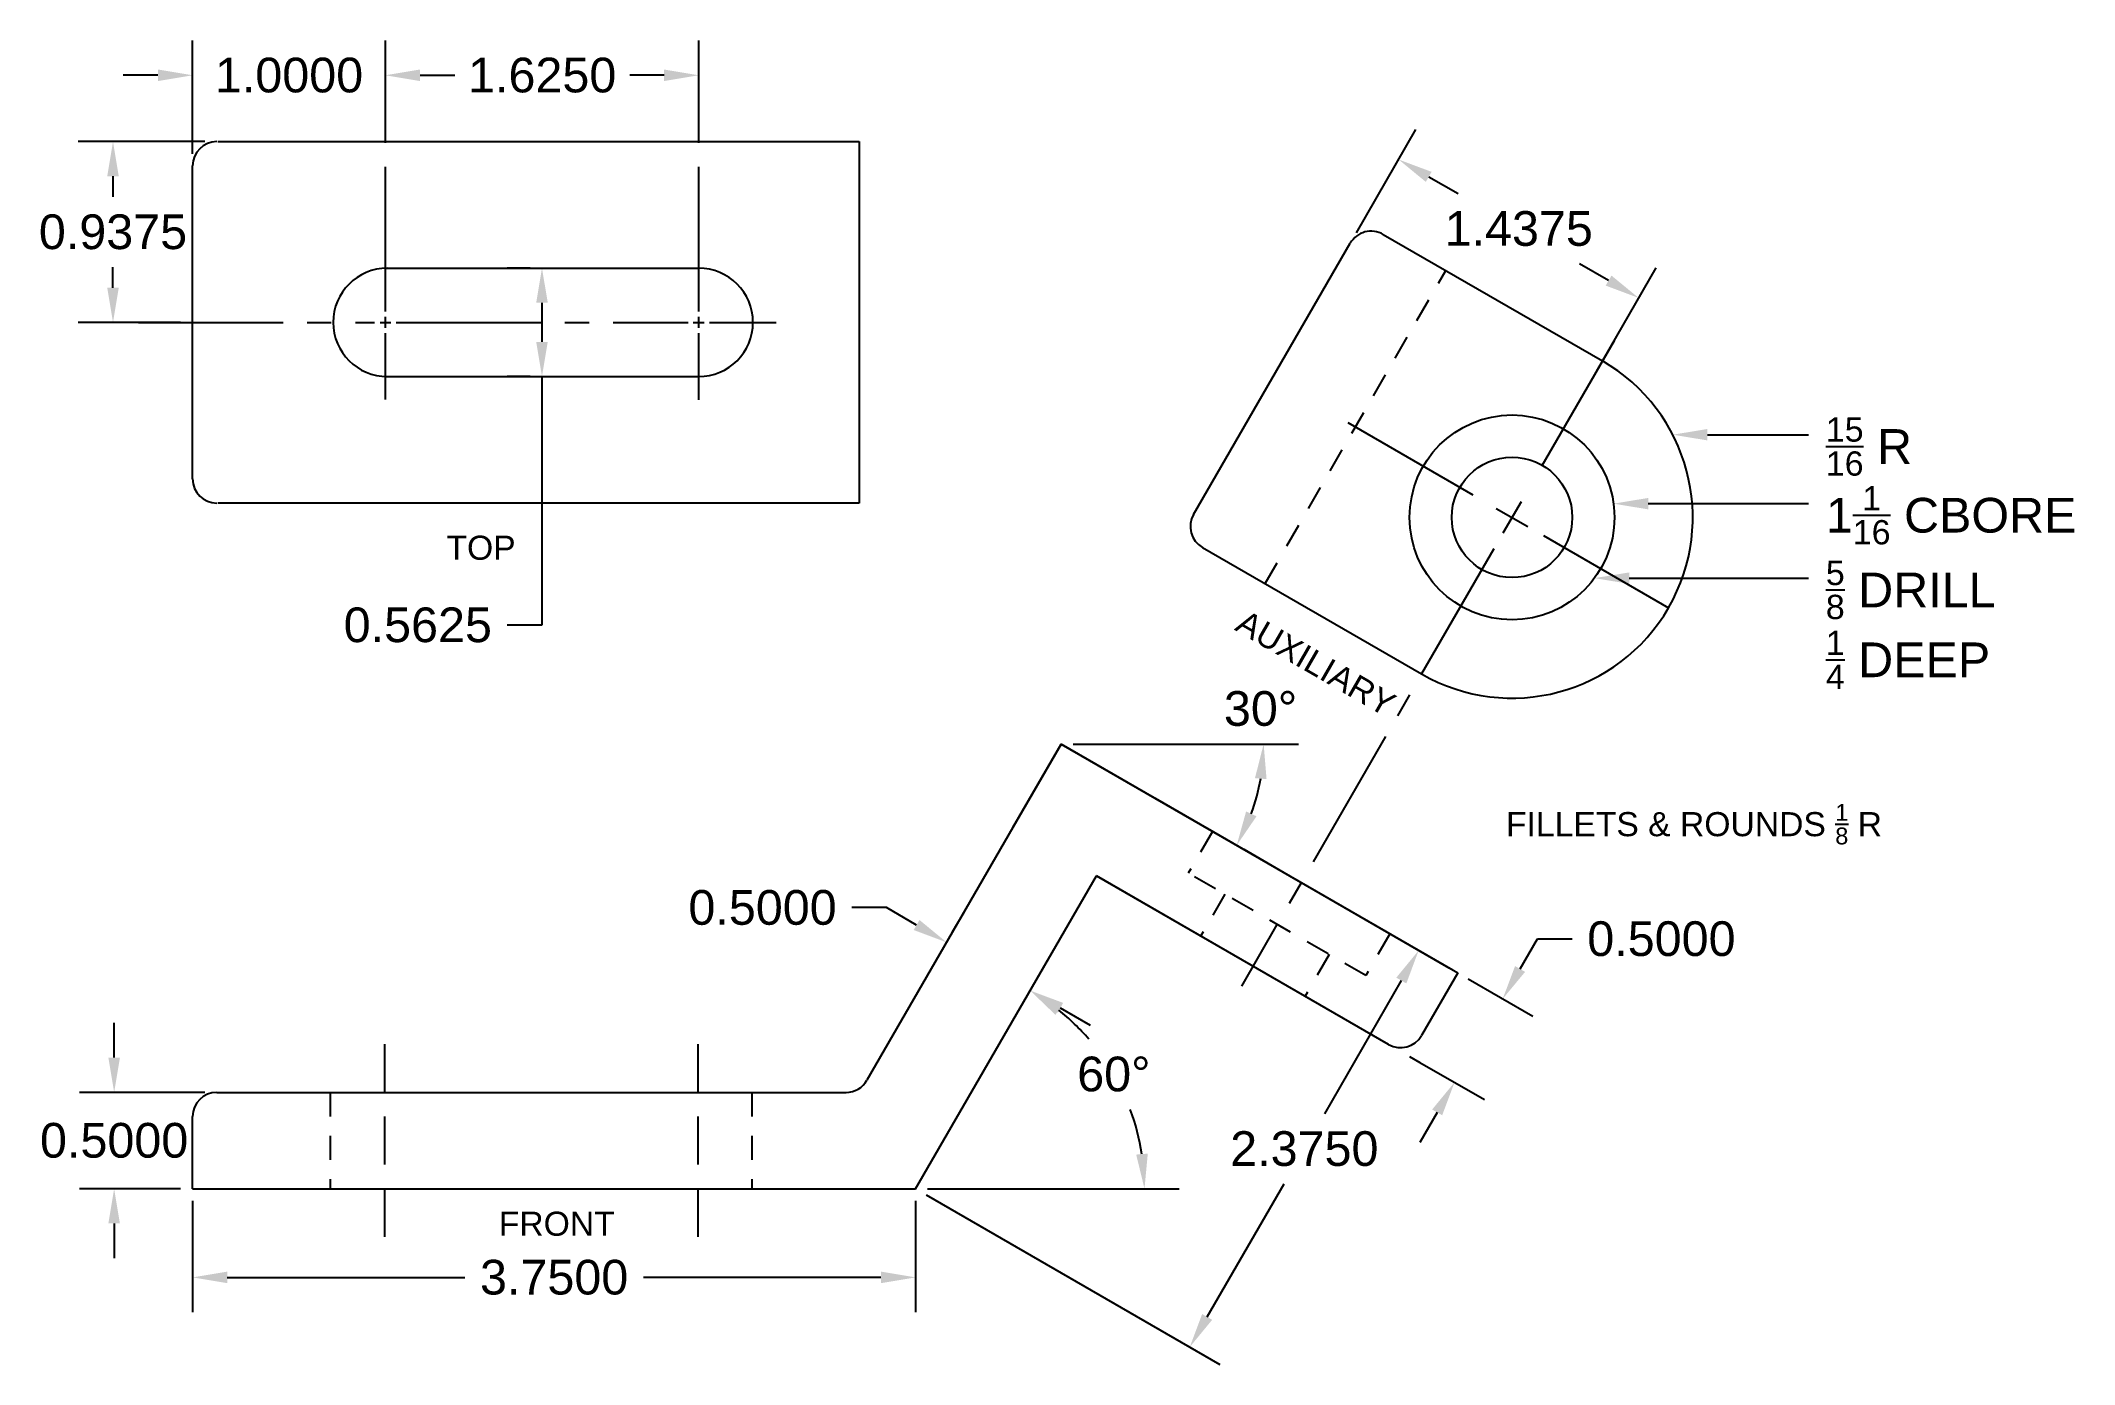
# Model space of a CAD drawing. Header units: inches. Extents: x -0.8 to 9.8, y -0.9 to 6.
import ezdxf
from ezdxf import colors
from ezdxf.entities.mleader import LeaderData, LeaderLine
from ezdxf.math import Vec2, Vec3

# ---------------------------------------------------------------- set-up
doc = ezdxf.new("R2010")
doc.units = ezdxf.units.IN
doc.header["$MEASUREMENT"] = 0
for name, pattern in [('CENTER2', [1.125, 0.75, -0.125, 0.125, -0.125]), ('DASHED2', [0.375, 0.25, -0.125]), ('HIDDEN2', [0.1875, 0.125, -0.0625])]:
    doc.linetypes.add(name, pattern=pattern)
doc.styles.get("Standard").update_dxf_attribs({"font": 'Arial.ttf'})
doc.linetypes.add('ZIGZAG', pattern='A,0.0001,-0.2,[131,ltypeshp.shx,S=0.2,R=0,X=-0.2,Y=0],-0.4,[131,ltypeshp.shx,S=0.2,R=180,X=0.2,Y=0],-0.2', length=0.8001)
doc.dimstyles.get("Standard").update_dxf_attribs({"dimtxt": 0.18, "dimasz": 0.18, "dimexe": 0.18, "dimexo": 0.0625, "dimgap": 0.09, "dimtad": 0, "dimtih": 1, "dimtoh": 1, "dimdec": 4, "dimzin": 0, "dimdsep": 46, "dimtxsty": 'Standard', "dimcen": 0.09, "dimadec": 0, "dimazin": 0, "dimtfac": 1, "dimtdec": 4, "dimtofl": 0, "dimtmove": 0, "dimatfit": 3, "dimfxl": 1, "dimtolj": 1, "dimtzin": 0, "dimarcsym": 0})

# ---------------------------------------------------------------- blocks, each defined once
blk = doc.blocks.new('*D1')
at = {"color": 0, "lineweight": -2, "transparency": 16777216}
blk.add_line((3.812, 0), (5.117, 0), dxfattribs=at)
for start, end in [(40.7844, 51.3049), (8.6951, 20.2908)]:
    blk.add_arc((3.75, 0), 1.187, start, end, dxfattribs=at)
at = {"color": 0, "transparency": 16777216}
for points in [[(4.475, 0.902), (4.509, 0.951), (4.344, 1.028)], [(4.954, 0.182), (4.894, 0.177), (4.937, 0)]]:
    blk.add_solid(points, dxfattribs=at)
at = {"layer": 'Defpoints', "color": 0, "transparency": 16777216}
for p in [(4.688, 1.624), (4.866, 0.406), (0, 0), (3.75, 0), (3.75, 0)]:
    blk.add_point(p, dxfattribs=at)
at = {"color": 0, "transparency": 16777216, "insert": (4.778, 0.594), "char_height": 0.18, "attachment_point": 5}
blk.add_mtext('\\A1;60°', dxfattribs=at)
blk = doc.blocks.new('*D2')
at = {"color": 0, "lineweight": -2, "transparency": 16777216}
for p, q in [((3.599, 1.458), (3.419, 1.458)), ((3.755, 1.368), (3.599, 1.458)), ((3.942, 1.332), (4.001, 1.434)), ((4.375, 1.082), (4.434, 1.184)), ((4.5, 0.938), (4.655, 0.848))]:
    blk.add_line(p, q, dxfattribs=at)
at = {"color": 0, "transparency": 16777216}
for points in [[(3.77, 1.394), (3.74, 1.342), (3.911, 1.278)], [(4.515, 0.964), (4.485, 0.912), (4.344, 1.028)]]:
    blk.add_solid(points, dxfattribs=at)
at = {"layer": 'Defpoints', "color": 0, "transparency": 16777216}
for p in [(3.911, 1.278), (3.911, 1.278), (4.344, 1.028)]:
    blk.add_point(p, dxfattribs=at)
at = {"color": 0, "transparency": 16777216, "insert": (2.956, 1.458), "char_height": 0.18, "attachment_point": 5}
blk.add_mtext('\\A1;0.5000', dxfattribs=at)
blk = doc.blocks.new('*U3')
at = {"color": 0, "linetype": 'CENTER2', "transparency": 16777216}
for p, q in [((0, 0.188), (0, 1.058)), ((-1.058, 0), (-0.188, 0)), ((0.188, 0), (2.807, 0)), ((0, -0.984), (0, -0.188))]:
    blk.add_line(p, q, dxfattribs=at)
at = {"color": 0, "linetype": 'Continuous', "transparency": 16777216}
for p, q in [((-0.094, 0), (0.094, 0)), ((0, -0.094), (0, 0.094))]:
    blk.add_line(p, q, dxfattribs=at)
blk = doc.blocks.new('*U4')
at = {"color": 0, "linetype": 'CENTER2', "transparency": 16777216}
for p, q in [((0, 0.056), (0, 1.281)), ((-1.281, 0), (-0.056, 0)), ((0.056, 0), (1.571, 0)), ((0, -0.401), (0, -0.056))]:
    blk.add_line(p, q, dxfattribs=at)
at = {"color": 0, "linetype": 'Continuous', "transparency": 16777216}
for p, q in [((-0.028, 0), (0.028, 0)), ((0, -0.028), (0, 0.028))]:
    blk.add_line(p, q, dxfattribs=at)
blk = doc.blocks.new('*U5')
at = {"color": 0, "linetype": 'CENTER2', "transparency": 16777216}
for p, q in [((0, 0.05625), (0, 1.28125)), ((-0.40125, 0), (-0.05625, 0)), ((0.05625, 0), (0.40125, 0)), ((0, -0.40125), (0, -0.05625))]:
    blk.add_line(p, q, dxfattribs=at)
at = {"color": 0, "linetype": 'Continuous', "transparency": 16777216}
for p, q in [((-0.028125, 0), (0.028125, 0)), ((0, -0.028125), (0, 0.028125))]:
    blk.add_line(p, q, dxfattribs=at)
blk = doc.blocks.new('*D6')
at = {"color": 0, "lineweight": -2, "transparency": 16777216}
for p, q in [((0, -0.063), (0, -0.64)), ((3.75, -0.063), (3.75, -0.64)), ((0.18, -0.46), (1.412, -0.46)), ((3.57, -0.46), (2.338, -0.46))]:
    blk.add_line(p, q, dxfattribs=at)
at = {"color": 0, "transparency": 16777216}
for points in [[(0.18, -0.43), (0.18, -0.49), (0, -0.46)], [(3.57, -0.43), (3.57, -0.49), (3.75, -0.46)]]:
    blk.add_solid(points, dxfattribs=at)
at = {"layer": 'Defpoints', "color": 0, "transparency": 16777216}
for p in [(0, 0), (3.75, 0), (3.75, -0.46)]:
    blk.add_point(p, dxfattribs=at)
at = {"color": 0, "transparency": 16777216, "insert": (1.875, -0.46), "char_height": 0.18, "attachment_point": 5}
blk.add_mtext('\\A1;3.7500', dxfattribs=at)
blk = doc.blocks.new('*D7')
at = {"color": 0, "lineweight": -2, "transparency": 16777216}
for p, q in [((-0.407, 0.68), (-0.407, 0.86)), ((0.063, 0.5), (-0.587, 0.5)), ((-0.063, 0), (-0.587, 0)), ((-0.407, -0.18), (-0.407, -0.36))]:
    blk.add_line(p, q, dxfattribs=at)
at = {"color": 0, "transparency": 16777216}
for points in [[(-0.437, 0.68), (-0.377, 0.68), (-0.407, 0.5)], [(-0.437, -0.18), (-0.377, -0.18), (-0.407, 0)]]:
    blk.add_solid(points, dxfattribs=at)
at = {"layer": 'Defpoints', "color": 0, "transparency": 16777216}
for p in [(0.125, 0.5), (0, 0), (-0.407, 0)]:
    blk.add_point(p, dxfattribs=at)
at = {"color": 0, "transparency": 16777216, "insert": (-0.407, 0.25), "char_height": 0.18, "attachment_point": 5}
blk.add_mtext('\\A1;0.5000', dxfattribs=at)
blk = doc.blocks.new('*D8')
at = {"color": 0, "lineweight": -2, "transparency": 16777216}
blk.add_line((4.567, 2.307), (5.735, 2.307), dxfattribs=at)
blk.add_arc((4.504, 2.307), 1.051, 339.826, 350.174, dxfattribs=at)
at = {"color": 0, "transparency": 16777216}
for points in [[(5.51, 2.13), (5.57, 2.125), (5.555, 2.307)], [(5.518, 1.932), (5.464, 1.957), (5.415, 1.781)]]:
    blk.add_solid(points, dxfattribs=at)
at = {"layer": 'Defpoints', "color": 0, "transparency": 16777216}
for p in [(4.391, 2.307), (4.504, 2.307), (4.504, 2.307), (5.492, 1.947), (6.536, 1.134)]:
    blk.add_point(p, dxfattribs=at)
at = {"color": 0, "transparency": 16777216, "insert": (5.539, 2.49), "char_height": 0.18, "attachment_point": 5}
blk.add_mtext('\\A1;30°', dxfattribs=at)
blk = doc.blocks.new('*D10')
at = {"color": 0, "lineweight": -2, "transparency": 16777216}
for p, q in [((0.063, 5.432), (-0.593, 5.432)), ((-0.413, 5.252), (-0.413, 5.145)), ((-0.413, 4.674), (-0.413, 4.781)), ((-0.062, 4.494), (-0.593, 4.494))]:
    blk.add_line(p, q, dxfattribs=at)
at = {"color": 0, "transparency": 16777216}
for points in [[(-0.443, 5.252), (-0.383, 5.252), (-0.413, 5.432)], [(-0.443, 4.674), (-0.383, 4.674), (-0.413, 4.494)]]:
    blk.add_solid(points, dxfattribs=at)
at = {"layer": 'Defpoints', "color": 0, "transparency": 16777216}
for p in [(0.125, 5.432), (-0.413, 4.494), (0, 4.494)]:
    blk.add_point(p, dxfattribs=at)
at = {"color": 0, "transparency": 16777216, "insert": (-0.413, 4.963), "char_height": 0.18, "attachment_point": 5}
blk.add_mtext('\\A1;0.9375', dxfattribs=at)
blk = doc.blocks.new('*D12')
at = {"color": 0, "lineweight": -2, "transparency": 16777216}
for p, q in [((1, 5.494), (1, 5.956)), ((2.625, 5.494), (2.625, 5.956)), ((1.18, 5.776), (1.358, 5.776)), ((2.445, 5.776), (2.267, 5.776))]:
    blk.add_line(p, q, dxfattribs=at)
at = {"color": 0, "transparency": 16777216}
for points in [[(1.18, 5.806), (1.18, 5.746), (1, 5.776)], [(2.445, 5.806), (2.445, 5.746), (2.625, 5.776)]]:
    blk.add_solid(points, dxfattribs=at)
at = {"layer": 'Defpoints', "color": 0, "transparency": 16777216}
for p in [(2.625, 5.776), (1, 5.432), (2.625, 5.432)]:
    blk.add_point(p, dxfattribs=at)
at = {"color": 0, "transparency": 16777216, "insert": (1.813, 5.776), "char_height": 0.18, "attachment_point": 5}
blk.add_mtext('\\A1;1.6250', dxfattribs=at)
blk = doc.blocks.new('*D13')
at = {"color": 0, "lineweight": -2, "transparency": 16777216}
for p, q in [((1.75, 4.776), (1.632, 4.776)), ((1.812, 4.596), (1.812, 4.393)), ((1.75, 4.213), (1.632, 4.213)), ((1.812, 4.213), (1.812, 2.924)), ((1.812, 2.924), (1.632, 2.924))]:
    blk.add_line(p, q, dxfattribs=at)
at = {"color": 0, "transparency": 16777216}
for points in [[(1.782, 4.596), (1.842, 4.596), (1.812, 4.776)], [(1.782, 4.393), (1.842, 4.393), (1.812, 4.213)]]:
    blk.add_solid(points, dxfattribs=at)
at = {"layer": 'Defpoints', "color": 0, "transparency": 16777216}
for p in [(1.813, 4.776), (1.812, 4.213), (1.813, 4.213)]:
    blk.add_point(p, dxfattribs=at)
at = {"color": 0, "transparency": 16777216, "insert": (1.168, 2.924), "char_height": 0.18, "attachment_point": 5}
blk.add_mtext('\\A1;0.5625', dxfattribs=at)
blk = doc.blocks.new('*D15')
at = {"color": 0, "lineweight": -2, "transparency": 16777216}
for p, q in [((0, 5.369), (0, 5.956)), ((1, 5.494), (1, 5.956)), ((-0.18, 5.776), (-0.36, 5.776)), ((1.18, 5.776), (1.36, 5.776))]:
    blk.add_line(p, q, dxfattribs=at)
at = {"color": 0, "transparency": 16777216}
for points in [[(-0.18, 5.806), (-0.18, 5.746), (0, 5.776)], [(1.18, 5.806), (1.18, 5.746), (1, 5.776)]]:
    blk.add_solid(points, dxfattribs=at)
at = {"layer": 'Defpoints', "color": 0, "transparency": 16777216}
for p in [(1, 5.776), (1, 5.432), (0, 5.307)]:
    blk.add_point(p, dxfattribs=at)
at = {"color": 0, "transparency": 16777216, "insert": (0.5, 5.776), "char_height": 0.18, "attachment_point": 5}
blk.add_mtext('\\A1;1.0000', dxfattribs=at)
blk = doc.blocks.new('*D18')
at = {"color": 0, "lineweight": -2, "transparency": 16777216}
for p, q in [((6.036, 4.959), (6.345, 5.495)), ((6.411, 5.249), (6.563, 5.162)), ((7.344, 4.711), (7.193, 4.798)), ((7.281, 4.24), (7.59, 4.777))]:
    blk.add_line(p, q, dxfattribs=at)
at = {"color": 0, "transparency": 16777216}
for points in [[(6.426, 5.275), (6.396, 5.223), (6.255, 5.339)], [(7.359, 4.737), (7.329, 4.685), (7.5, 4.621)]]:
    blk.add_solid(points, dxfattribs=at)
at = {"layer": 'Defpoints', "color": 0, "transparency": 16777216}
for p in [(6.004, 4.905), (7.5, 4.621), (7.249, 4.186)]:
    blk.add_point(p, dxfattribs=at)
at = {"color": 0, "transparency": 16777216, "insert": (6.878, 4.98), "char_height": 0.18, "attachment_point": 5}
blk.add_mtext('\\A1;1.4375', dxfattribs=at)
blk = doc.blocks.new('*D19')
at = {"color": 0, "lineweight": -2, "transparency": 16777216}
for p, q in [((4.992, 2.026), (6.515, 1.146)), ((6.269, 1.08), (5.871, 0.389)), ((5.262, -0.665), (5.661, 0.025)), ((3.804, -0.031), (5.328, -0.911))]:
    blk.add_line(p, q, dxfattribs=at)
at = {"color": 0, "transparency": 16777216}
for points in [[(6.243, 1.095), (6.295, 1.065), (6.359, 1.236)], [(5.236, -0.65), (5.288, -0.68), (5.172, -0.821)]]:
    blk.add_solid(points, dxfattribs=at)
at = {"layer": 'Defpoints', "color": 0, "transparency": 16777216}
for p in [(4.937, 2.057), (6.359, 1.236), (3.75, 0)]:
    blk.add_point(p, dxfattribs=at)
at = {"color": 0, "transparency": 16777216, "insert": (5.766, 0.207), "char_height": 0.18, "attachment_point": 5}
blk.add_mtext('\\A1;2.3750', dxfattribs=at)
blk = doc.blocks.new('*D21')
at = {"color": 0, "lineweight": -2, "transparency": 16777216}
for p, q in [((6.885, 1.14), (6.975, 1.296)), ((6.975, 1.296), (7.155, 1.296)), ((6.615, 1.088), (6.951, 0.895)), ((6.365, 0.655), (6.701, 0.462)), ((6.455, 0.396), (6.365, 0.24))]:
    blk.add_line(p, q, dxfattribs=at)
at = {"color": 0, "transparency": 16777216}
for points in [[(6.859, 1.155), (6.911, 1.125), (6.795, 0.985)], [(6.429, 0.411), (6.481, 0.381), (6.545, 0.552)]]:
    blk.add_solid(points, dxfattribs=at)
at = {"layer": 'Defpoints', "color": 0, "transparency": 16777216}
for p in [(6.561, 1.119), (6.795, 0.985), (6.311, 0.686)]:
    blk.add_point(p, dxfattribs=at)
at = {"color": 0, "transparency": 16777216, "insert": (7.618, 1.296), "char_height": 0.18, "attachment_point": 5}
blk.add_mtext('\\A1;0.5000', dxfattribs=at)

msp = doc.modelspace()

# ---------------------------------------------------------------- linework, layer by layer
for p, q in [((0.13, 5.43181), (3.45666, 5.43181)), ((0, 3.68181), (0, 5.30681)), ((6.17524, 4.95064), (7.3119, 4.29439)), ((1, 4.77556), (2.625, 4.77556)), ((0, 4.49431), (0, 4.49431)), ((1, 4.21306), (2.625, 4.21306)), ((3.45666, 3.55681), (0.13, 3.55681)), ((5.23774, 3.32684), (6.3744, 2.67059)), ((4.50449, 2.30681), (4.25449, 1.8738)), ((4.25449, 1.8738), (4.50449, 2.30681)), ((6.53582, 1.13402), (4.50449, 2.30681)), ((4.50449, 2.30681), (6.5613, 1.11931)), ((4.25449, 1.8738), (3.49741, 0.5625)), ((5.72392, 1.60277), (5.26384, 1.8684)), ((5.72392, 1.60277), (5.45328, 1.75902)), ((3.75, 0), (4.6875, 1.6238)), ((4.6875, 1.6238), (6.17756, 0.76351)), ((6.20304, 0.7488), (4.6875, 1.6238)), ((6.5613, 1.11931), (6.3738, 0.79455)), ((6.3113, 0.6863), (6.36542, 0.65505)), ((0.125, 0.5), (3.38916, 0.5)), ((0, 0), (0, 0.375)), ((0, 0), (3.75, 0))]:
    msp.add_line(p, q)
at = {"linetype": 'ZIGZAG'}
for p, q in [((3.45666, 5.43181), (3.45666, 3.55681)), ((5.19199, 3.4976), (6.00449, 4.90489))]:
    msp.add_line(p, q, dxfattribs=at)
at = {"linetype": 'HIDDEN2'}
for p, q in [((5.5625, 3.13934), (6.5, 4.76314)), ((5.28932, 1.85369), (5.16432, 1.63718)), ((6.08447, 1.10593), (5.16432, 1.63718)), ((5.35377, 1.5278), (5.22877, 1.3113)), ((6.20947, 1.32244), (6.08447, 1.10593)), ((5.89503, 1.2153), (5.77003, 0.9988)), ((0.71375, 0.5), (0.71375, 0)), ((2.90125, 0.5), (2.90125, 0))]:
    msp.add_line(p, q, dxfattribs=at)
at = {"linetype": 'DASHED2'}
for p, q in [((0.995, 0.75), (0.995, -0.25)), ((2.62, 0.75), (2.62, -0.25))]:
    msp.add_line(p, q, dxfattribs=at)
for radius in [0.53125, 0.3125]:
    msp.add_circle((6.84315, 3.48249), radius)
for centre, radius, start, end in [((0.125, 5.30681), 0.125, 90, 180), ((6.11274, 4.84239), 0.125, 60, 150), ((1.01, 4.49431), 0.28125, 90, 270), ((2.625, 4.49431), 0.28125, 270, 90), ((6.84315, 3.48249), 0.9375, 240, 60), ((0.125, 3.68181), 0.125, 180, 270), ((5.30024, 3.4351), 0.125, 150, 240), ((6.26554, 0.85705), 0.125, 240, 330), ((3.38916, 0.625), 0.125, 270, 330), ((0.125, 0.375), 0.125, 90, 180)]:
    msp.add_arc(centre, radius, start, end)

# ---------------------------------------------------------------- block references
at = {"linetype": 'CENTER2'}
for name, p in [('*U4', (1, 4.49431)), ('*U5', (2.625, 4.49431))]:
    msp.add_blockref(name, p, dxfattribs=at)
at = {"linetype": 'CENTER2', "rotation": 240}
msp.add_blockref('*U3', (6.84315, 3.48249), dxfattribs=at)

# ---------------------------------------------------------------- texts
at = {"insert": (1.31648, 3.38774), "char_height": 0.125, "width": 3.4387033, "attachment_point": 1}
msp.add_mtext('TOP', dxfattribs=at)
at = {"insert": (5.04784, 3.24792), "char_height": 0.125, "attachment_point": 1, "rotation": 330}
msp.add_mtext_dynamic_manual_height_columns('\\pxqc;AUXILIARY', width=1.8685328, gutter_width=18.75, heights=[0], dxfattribs=at)
at = {"char_height": 0.125, "attachment_point": 1}
for s, width, heights, insert in [('\\A1;FILLETS & ROUNDS {\\H0.7x;\\S1/8;} R', 2.4355597, [0], (6.81196, 1.9962)), ('\\pxqc;FRONT', 3.777095, [0.1279], (0, -0.11896))]:
    msp.add_mtext_dynamic_manual_height_columns(s, width=width, gutter_width=18.75, heights=heights, dxfattribs=dict(at, insert=insert))

# ---------------------------------------------------------------- dimensions: what is measured, and where the dimension line sits
for base, p1, p2, picture, middle in [((1, 5.77556), (0, 5.30681), (1, 5.43181), '*D15', (0.5, 5.77556)), ((2.625, 5.77556), (1, 5.43181), (2.625, 5.43181), '*D12', (1.8125, 5.77556))]:
    dim = msp.add_linear_dim(base=base, p1=p1, p2=p2, dimstyle='Standard')
    dim.commit()
    dim.dimension.update_dxf_attribs({"geometry": picture, "text_midpoint": middle})
for p1, p2, distance, picture, middle in [((6.00449, 4.90489), (7.2494, 4.18614), 0.50176, '*D18', (6.87782, 4.98005)), ((3.75, 0), (4.9375, 2.05681), -1.64193, '*D19', (5.7657, 0.20744)), ((4.34362, 1.02818), (3.91061, 1.27818), 0, '*D2', (2.95552, 1.45818)), ((6.3113, 0.6863), (6.5613, 1.11931), -0.26946, '*D21', (7.61798, 1.29635))]:
    dim = msp.add_aligned_dim(p1=p1, p2=p2, distance=distance, dimstyle='Standard')
    dim.commit()
    dim.dimension.update_dxf_attribs({"geometry": picture, "text_midpoint": middle})
for base, p1, p2, picture, middle in [((-0.4132, 4.49431), (0.125, 5.43181), (0, 4.49431), '*D10', (-0.4132, 4.96306)), ((-0.40709, 0), (0.125, 0.5), (0, 0), '*D7', (-0.40709, 0.25))]:
    dim = msp.add_linear_dim(base=base, p1=p1, p2=p2, angle=90, dimstyle='Standard')
    dim.commit()
    dim.dimension.update_dxf_attribs({"geometry": picture, "text_midpoint": middle})
dim = msp.add_linear_dim(base=(1.81218, 4.21306), p1=(1.8125, 4.77556), p2=(1.8125, 4.21306), angle=90, dimstyle='Standard')
dim.commit()
dim.dimension.update_dxf_attribs({"geometry": '*D13', "text_midpoint": (1.16787, 2.92402), "dimtype": 160})
dim = msp.add_angular_dim_2l(base=(5.49199, 1.94739), line1=((6.53582, 1.13402), (4.50449, 2.30681)), line2=((4.50449, 2.30681), (4.39116, 2.30681)), dimstyle='Standard')
dim.commit()
dim.dimension.update_dxf_attribs({"geometry": '*D8', "text_midpoint": (5.53924, 2.4902), "dimtype": 162})
dim = msp.add_angular_dim_2l(base=(4.86564, 0.40606), line1=((3.75, 0), (4.6875, 1.6238)), line2=((0, 0), (3.75, 0)), dimstyle='Standard')
dim.commit()
dim.dimension.update_dxf_attribs({"geometry": '*D1', "text_midpoint": (4.77818, 0.59362)})
dim = msp.add_linear_dim(base=(3.75, -0.46005), p1=(0, 0), p2=(3.75, 0), dimstyle='Standard')
dim.commit()
dim.dimension.update_dxf_attribs({"geometry": '*D6', "text_midpoint": (1.875, -0.46005), "dimtype": 160})

# ---------------------------------------------------------------- leaders
ml = msp.add_multileader_mtext('Standard')
ml.set_content('\\A1;{\\H0.7x;\\S15/16;} R', color=256)
ml.set_leader_properties()
ml.build(insert=Vec2(0, 0))
ml.multileader.update_dxf_attribs({"dogleg_length": 0.36, "arrow_head_size": 0.18})
ctx = ml.context
ctx.base_point, ctx.char_height, ctx.arrow_head_size, ctx.landing_gap_size, ctx.plane_origin = Vec3(8.38084, 3.91147), 0.18, 0.18, 0.09, Vec3(7.67675, 3.91147)
notes = []
notes.append((ctx, [(0, (1, 1, 0), (8.33776, 3.91147), (1, 0), 0.04308, [(0, [(7.67675, 3.91147)], 0, [])])]))
ctx.mtext.insert, ctx.mtext.flow_direction = Vec3(8.47084, 4.00147), 5
ml = msp.add_multileader_mtext('Standard')
ml.set_content('\\A1;1{\\H0.7x;\\S1/16;} CBORE', color=256)
ml.set_leader_properties()
ml.build(insert=Vec2(0, 0))
ml.multileader.update_dxf_attribs({"dogleg_length": 0.36, "arrow_head_size": 0.18})
ctx = ml.context
ctx.base_point, ctx.char_height, ctx.arrow_head_size, ctx.landing_gap_size, ctx.plane_origin = Vec3(8.38084, 3.55376), 0.18, 0.18, 0.09, Vec3(7.3696, 3.55376)
notes.append((ctx, [(0, (1, 1, 0), (8.1196, 3.55376), (1, 0), 0.26124, [(0, [(7.3696, 3.55376)], 0, [])])]))
ctx.mtext.insert, ctx.mtext.flow_direction = Vec3(8.47084, 3.64499), 5
ml = msp.add_multileader_mtext('Standard')
ml.set_content('\\A1;{\\H0.7x;\\S5/8;} DRILL\\P{\\H0.7x;\\S1/4;} DEEP', color=256)
ml.set_leader_properties()
ml.build(insert=Vec2(0, 0))
ml.multileader.update_dxf_attribs({"dogleg_length": 0.36, "arrow_head_size": 0.18})
ctx = ml.context
ctx.base_point, ctx.char_height, ctx.arrow_head_size, ctx.landing_gap_size, ctx.plane_origin = Vec3(8.38084, 3.16736), 0.18, 0.18, 0.09, Vec3(7.27084, 3.16736)
notes.append((ctx, [(0, (1, 1, 0), (8.02084, 3.16736), (1, 0), 0.36, [(0, [(7.27084, 3.16736)], 0, [])])]))
ctx.mtext.insert, ctx.mtext.flow_direction = Vec3(8.47084, 3.25736), 5
for ctx, leaders in notes:
    for number, flags, end, landing, length, lines in leaders:
        leader = LeaderData()
        leader.index, (leader.has_last_leader_line, leader.has_dogleg_vector, leader.attachment_direction) = number, flags
        leader.last_leader_point, leader.dogleg_vector, leader.dogleg_length = Vec3(end), Vec3(landing), length
        for number, points, colour, breaks in lines:
            line = LeaderLine()
            line.index, line.vertices, line.color, line.breaks = number, Vec3.list(points), colors.encode_raw_color(colour), breaks
            leader.lines.append(line)
        ctx.leaders.append(leader)

doc.saveas('drawing.dxf')
